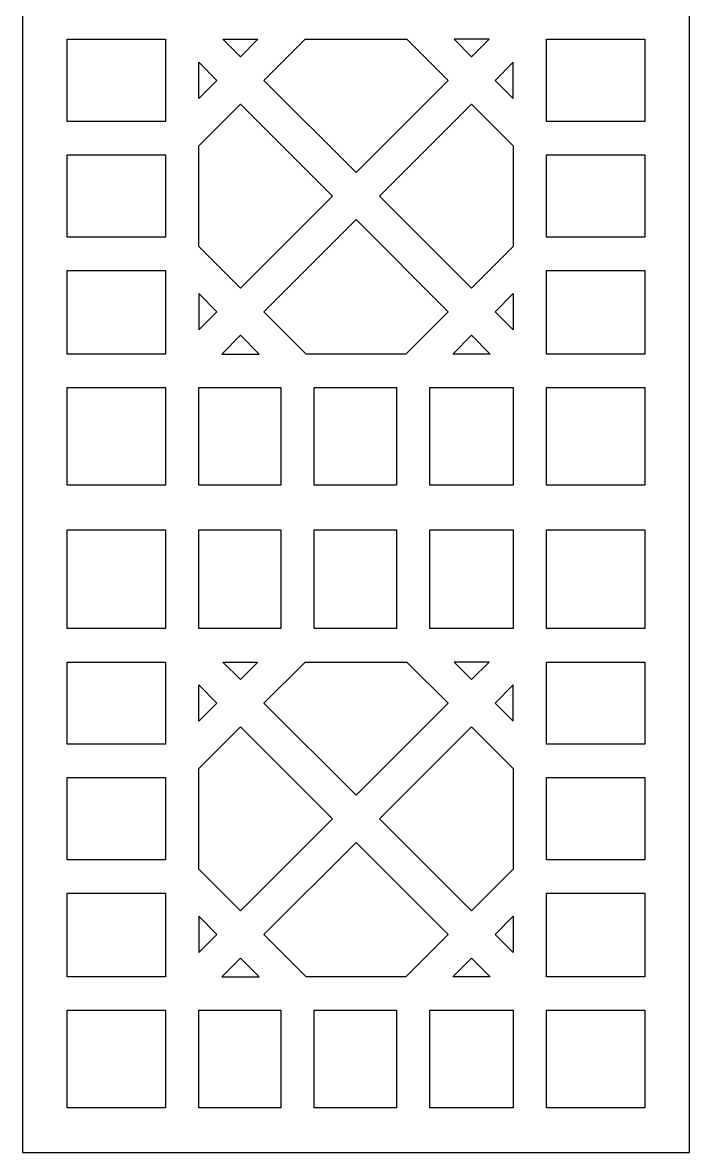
# Model space of a CAD drawing. Header units: centimetres. Extents: x 21 to 27.3, y -9.5 to 9.5.
# Drawn here: x 24.444 to 27.323, y -9.5 to -4.625 of the extents above; entities that cross this region are included whole.
import ezdxf

# ---------------------------------------------------------------- set-up
doc = ezdxf.new("R2010")
doc.units = ezdxf.units.CM
doc.header["$MEASUREMENT"] = 0
doc.layers.add('layer 1', color=7, linetype='Continuous')

msp = doc.modelspace()

# ---------------------------------------------------------------- linework, layer by layer
at = {"layer": 'layer 1', "color": 250}
for points, knots in [([(24.44428, 9.5), (24.44428, 9.5), (24.44428, 9.5), (24.44428, 9.5), (24.44428, 9.5), (24.44428, 9.5), (27.32307, 9.5), (27.32307, 9.5), (27.32307, 9.5), (27.32307, 9.5), (27.32307, 6.81313), (27.32307, 6.81313), (27.32307, 6.81313), (27.32307, 6.81313), (27.32307, 6.62121), (27.32307, 6.62121), (27.32307, 6.62121), (27.32307, 6.62121), (27.32307, 4.12626), (27.32307, 4.12626), (27.32307, 4.12626), (27.32307, 4.12626), (27.32307, 3.93434), (27.32307, 3.93434), (27.32307, 3.93434), (27.32307, 3.93434), (27.32307, 1.43939), (27.32307, 1.43939), (27.32307, 1.43939), (27.32307, 1.43939), (27.32307, 1.24747), (27.32307, 1.24747), (27.32307, 1.24747), (27.32307, 1.24747), (27.32307, -1.24747), (27.32307, -1.24747), (27.32307, -1.24747), (27.32307, -1.24747), (27.32307, -1.4394), (27.32307, -1.4394), (27.32307, -1.4394), (27.32307, -1.4394), (27.32307, -3.93433), (27.32307, -3.93433), (27.32307, -3.93433), (27.32307, -3.93433), (27.32307, -4.12627), (27.32307, -4.12627), (27.32307, -4.12627), (27.32307, -4.12627), (27.32307, -6.62121), (27.32307, -6.62121), (27.32307, -6.62121), (27.32307, -6.62121), (27.32307, -6.81312), (27.32307, -6.81312), (27.32307, -6.81312), (27.32307, -6.81312), (27.32307, -9.5), (27.32307, -9.5), (27.32307, -9.5), (27.32307, -9.5), (24.44428, -9.5), (24.44428, -9.5), (24.44428, -9.5), (24.44428, -9.5), (24.44428, -6.81312), (24.44428, -6.81312), (24.44428, -6.81312), (24.44428, -6.81312), (24.44428, -6.62121), (24.44428, -6.62121), (24.44428, -6.62121), (24.44428, -6.62121), (24.44428, -4.12627), (24.44428, -4.12627), (24.44428, -4.12627), (24.44428, -4.12627), (24.44428, -3.93433), (24.44428, -3.93433), (24.44428, -3.93433), (24.44428, -3.93433), (24.44428, -1.4394), (24.44428, -1.4394), (24.44428, -1.4394), (24.44428, -1.4394), (24.44428, -1.24747), (24.44428, -1.24747), (24.44428, -1.24747), (24.44428, -1.24747), (24.44428, 1.24747), (24.44428, 1.24747), (24.44428, 1.24747), (24.44428, 1.24747), (24.44428, 1.43939), (24.44428, 1.43939), (24.44428, 1.43939), (24.44428, 1.43939), (24.44428, 3.93434), (24.44428, 3.93434), (24.44428, 3.93434), (24.44428, 3.93434), (24.44428, 4.12626), (24.44428, 4.12626), (24.44428, 4.12626), (24.44428, 4.12626), (24.44428, 6.62121), (24.44428, 6.62121), (24.44428, 6.62121), (24.44428, 6.62121), (24.44428, 6.81313), (24.44428, 6.81313), (24.44428, 6.81313), (24.44428, 6.81313), (24.44428, 9.5), (24.44428, 9.5)], [0, 0, 0, 0, 0.0333333, 0.0333333, 0.0333333, 0.0333333, 0.0666667, 0.0666667, 0.0666667, 0.0666667, 0.1, 0.1, 0.1, 0.1, 0.1333333, 0.1333333, 0.1333333, 0.1333333, 0.1666667, 0.1666667, 0.1666667, 0.1666667, 0.2, 0.2, 0.2, 0.2, 0.2333333, 0.2333333, 0.2333333, 0.2333333, 0.2666667, 0.2666667, 0.2666667, 0.2666667, 0.3, 0.3, 0.3, 0.3, 0.3333333, 0.3333333, 0.3333333, 0.3333333, 0.3666667, 0.3666667, 0.3666667, 0.3666667, 0.4, 0.4, 0.4, 0.4, 0.4333333, 0.4333333, 0.4333333, 0.4333333, 0.4666667, 0.4666667, 0.4666667, 0.4666667, 0.5, 0.5, 0.5, 0.5, 0.5333333, 0.5333333, 0.5333333, 0.5333333, 0.5666667, 0.5666667, 0.5666667, 0.5666667, 0.6, 0.6, 0.6, 0.6, 0.6333333, 0.6333333, 0.6333333, 0.6333333, 0.6666667, 0.6666667, 0.6666667, 0.6666667, 0.7, 0.7, 0.7, 0.7, 0.7333333, 0.7333333, 0.7333333, 0.7333333, 0.7666667, 0.7666667, 0.7666667, 0.7666667, 0.8, 0.8, 0.8, 0.8, 0.8333333, 0.8333333, 0.8333333, 0.8333333, 0.8666667, 0.8666667, 0.8666667, 0.8666667, 0.9, 0.9, 0.9, 0.9, 0.9333333, 0.9333333, 0.9333333, 0.9333333, 1, 1, 1, 1]), ([(24.6362, -5.05226), (24.6362, -5.05226), (24.6362, -5.05226), (24.6362, -5.05226), (24.6362, -5.05226), (24.6362, -5.05226), (25.06064, -5.05226), (25.06064, -5.05226), (25.06064, -5.05226), (25.06064, -5.05226), (25.06064, -4.69722), (25.06064, -4.69722), (25.06064, -4.69722), (25.06064, -4.69722), (24.6362, -4.69722), (24.6362, -4.69722), (24.6362, -4.69722), (24.6362, -4.69722), (24.6362, -5.05226), (24.6362, -5.05226)], [0, 0, 0, 0, 0.1666667, 0.1666667, 0.1666667, 0.1666667, 0.3333333, 0.3333333, 0.3333333, 0.3333333, 0.5, 0.5, 0.5, 0.5, 0.6666667, 0.6666667, 0.6666667, 0.6666667, 1, 1, 1, 1]), ([(25.30895, -4.69722), (25.30895, -4.69722), (25.30895, -4.69722), (25.30895, -4.69722), (25.30895, -4.69722), (25.30895, -4.69722), (25.3847, -4.77297), (25.3847, -4.77297), (25.3847, -4.77297), (25.3847, -4.77297), (25.46042, -4.69722), (25.46042, -4.69722), (25.46042, -4.69722), (25.46042, -4.69722), (25.30895, -4.69722), (25.30895, -4.69722)], [0, 0, 0, 0, 0.2, 0.2, 0.2, 0.2, 0.4, 0.4, 0.4, 0.4, 0.6, 0.6, 0.6, 0.6, 1, 1, 1, 1]), ([(25.48646, -4.87475), (25.48646, -4.87475), (25.48646, -4.87475), (25.48646, -4.87475), (25.48646, -4.87475), (25.48646, -4.87475), (25.88369, -5.27196), (25.88369, -5.27196), (25.88369, -5.27196), (25.88369, -5.27196), (26.28089, -4.87475), (26.28089, -4.87475), (26.28089, -4.87475), (26.28089, -4.87475), (26.10335, -4.69722), (26.10335, -4.69722), (26.10335, -4.69722), (26.10335, -4.69722), (26.05864, -4.69722), (26.05864, -4.69722), (26.05864, -4.69722), (26.05864, -4.69722), (25.70357, -4.69722), (25.70357, -4.69722), (25.70357, -4.69722), (25.70357, -4.69722), (25.66399, -4.69722), (25.66399, -4.69722), (25.66399, -4.69722), (25.66399, -4.69722), (25.48646, -4.87475), (25.48646, -4.87475)], [0, 0, 0, 0, 0.1111111, 0.1111111, 0.1111111, 0.1111111, 0.2222222, 0.2222222, 0.2222222, 0.2222222, 0.3333333, 0.3333333, 0.3333333, 0.3333333, 0.4444444, 0.4444444, 0.4444444, 0.4444444, 0.5555556, 0.5555556, 0.5555556, 0.5555556, 0.6666667, 0.6666667, 0.6666667, 0.6666667, 0.7777778, 0.7777778, 0.7777778, 0.7777778, 1, 1, 1, 1]), ([(26.4584, -4.69722), (26.4584, -4.69722), (26.4584, -4.69722), (26.4584, -4.69722), (26.4584, -4.69722), (26.4584, -4.69722), (26.38267, -4.77297), (26.38267, -4.77297), (26.38267, -4.77297), (26.38267, -4.77297), (26.30692, -4.69722), (26.30692, -4.69722), (26.30692, -4.69722), (26.30692, -4.69722), (26.4584, -4.69722), (26.4584, -4.69722)], [0, 0, 0, 0, 0.2, 0.2, 0.2, 0.2, 0.4, 0.4, 0.4, 0.4, 0.6, 0.6, 0.6, 0.6, 1, 1, 1, 1]), ([(27.13116, -4.69722), (27.13116, -4.69722), (27.13116, -4.69722), (27.13116, -4.69722), (27.13116, -4.69722), (27.13116, -4.69722), (26.7067, -4.69722), (26.7067, -4.69722), (26.7067, -4.69722), (26.7067, -4.69722), (26.7067, -5.05226), (26.7067, -5.05226), (26.7067, -5.05226), (26.7067, -5.05226), (27.13116, -5.05226), (27.13116, -5.05226), (27.13116, -5.05226), (27.13116, -5.05226), (27.13116, -4.69722), (27.13116, -4.69722)], [0, 0, 0, 0, 0.1666667, 0.1666667, 0.1666667, 0.1666667, 0.3333333, 0.3333333, 0.3333333, 0.3333333, 0.5, 0.5, 0.5, 0.5, 0.6666667, 0.6666667, 0.6666667, 0.6666667, 1, 1, 1, 1]), ([(25.28292, -4.87475), (25.28292, -4.87475), (25.28292, -4.87475), (25.28292, -4.87475), (25.28292, -4.87475), (25.28292, -4.87475), (25.20459, -4.79643), (25.20459, -4.79643), (25.20459, -4.79643), (25.20459, -4.79643), (25.20459, -4.95306), (25.20459, -4.95306), (25.20459, -4.95306), (25.20459, -4.95306), (25.28292, -4.87475), (25.28292, -4.87475)], [0, 0, 0, 0, 0.2, 0.2, 0.2, 0.2, 0.4, 0.4, 0.4, 0.4, 0.6, 0.6, 0.6, 0.6, 1, 1, 1, 1]), ([(26.48443, -4.87475), (26.48443, -4.87475), (26.48443, -4.87475), (26.48443, -4.87475), (26.48443, -4.87475), (26.48443, -4.87475), (26.56276, -4.79645), (26.56276, -4.79645), (26.56276, -4.79645), (26.56276, -4.79645), (26.56276, -4.95306), (26.56276, -4.95306), (26.56276, -4.95306), (26.56276, -4.95306), (26.48443, -4.87475), (26.48443, -4.87475)], [0, 0, 0, 0, 0.2, 0.2, 0.2, 0.2, 0.4, 0.4, 0.4, 0.4, 0.6, 0.6, 0.6, 0.6, 1, 1, 1, 1]), ([(25.78191, -5.37374), (25.78191, -5.37374), (25.78191, -5.37374), (25.78191, -5.37374), (25.78191, -5.37374), (25.78191, -5.37374), (25.3847, -4.97654), (25.3847, -4.97654), (25.3847, -4.97654), (25.3847, -4.97654), (25.20459, -5.15663), (25.20459, -5.15663), (25.20459, -5.15663), (25.20459, -5.15663), (25.20459, -5.19621), (25.20459, -5.19621), (25.20459, -5.19621), (25.20459, -5.19621), (25.20459, -5.55125), (25.20459, -5.55125), (25.20459, -5.55125), (25.20459, -5.55125), (25.20459, -5.59085), (25.20459, -5.59085), (25.20459, -5.59085), (25.20459, -5.59085), (25.3847, -5.77094), (25.3847, -5.77094), (25.3847, -5.77094), (25.3847, -5.77094), (25.78191, -5.37374), (25.78191, -5.37374)], [0, 0, 0, 0, 0.1111111, 0.1111111, 0.1111111, 0.1111111, 0.2222222, 0.2222222, 0.2222222, 0.2222222, 0.3333333, 0.3333333, 0.3333333, 0.3333333, 0.4444444, 0.4444444, 0.4444444, 0.4444444, 0.5555556, 0.5555556, 0.5555556, 0.5555556, 0.6666667, 0.6666667, 0.6666667, 0.6666667, 0.7777778, 0.7777778, 0.7777778, 0.7777778, 1, 1, 1, 1]), ([(25.98545, -5.37374), (25.98545, -5.37374), (25.98545, -5.37374), (25.98545, -5.37374), (25.98545, -5.37374), (25.98545, -5.37374), (26.38267, -5.77094), (26.38267, -5.77094), (26.38267, -5.77094), (26.38267, -5.77094), (26.56276, -5.59085), (26.56276, -5.59085), (26.56276, -5.59085), (26.56276, -5.59085), (26.56276, -5.55125), (26.56276, -5.55125), (26.56276, -5.55125), (26.56276, -5.55125), (26.56276, -5.19621), (26.56276, -5.19621), (26.56276, -5.19621), (26.56276, -5.19621), (26.56276, -5.15663), (26.56276, -5.15663), (26.56276, -5.15663), (26.56276, -5.15663), (26.38267, -4.97654), (26.38267, -4.97654), (26.38267, -4.97654), (26.38267, -4.97654), (25.98545, -5.37374), (25.98545, -5.37374)], [0, 0, 0, 0, 0.1111111, 0.1111111, 0.1111111, 0.1111111, 0.2222222, 0.2222222, 0.2222222, 0.2222222, 0.3333333, 0.3333333, 0.3333333, 0.3333333, 0.4444444, 0.4444444, 0.4444444, 0.4444444, 0.5555556, 0.5555556, 0.5555556, 0.5555556, 0.6666667, 0.6666667, 0.6666667, 0.6666667, 0.7777778, 0.7777778, 0.7777778, 0.7777778, 1, 1, 1, 1]), ([(24.6362, -5.55125), (24.6362, -5.55125), (24.6362, -5.55125), (24.6362, -5.55125), (24.6362, -5.55125), (24.6362, -5.55125), (25.06064, -5.55125), (25.06064, -5.55125), (25.06064, -5.55125), (25.06064, -5.55125), (25.06064, -5.19621), (25.06064, -5.19621), (25.06064, -5.19621), (25.06064, -5.19621), (24.6362, -5.19621), (24.6362, -5.19621), (24.6362, -5.19621), (24.6362, -5.19621), (24.6362, -5.55125), (24.6362, -5.55125)], [0, 0, 0, 0, 0.1666667, 0.1666667, 0.1666667, 0.1666667, 0.3333333, 0.3333333, 0.3333333, 0.3333333, 0.5, 0.5, 0.5, 0.5, 0.6666667, 0.6666667, 0.6666667, 0.6666667, 1, 1, 1, 1]), ([(27.13116, -5.19621), (27.13116, -5.19621), (27.13116, -5.19621), (27.13116, -5.19621), (27.13116, -5.19621), (27.13116, -5.19621), (26.7067, -5.19621), (26.7067, -5.19621), (26.7067, -5.19621), (26.7067, -5.19621), (26.7067, -5.55125), (26.7067, -5.55125), (26.7067, -5.55125), (26.7067, -5.55125), (27.13116, -5.55125), (27.13116, -5.55125), (27.13116, -5.55125), (27.13116, -5.55125), (27.13116, -5.19621), (27.13116, -5.19621)], [0, 0, 0, 0, 0.1666667, 0.1666667, 0.1666667, 0.1666667, 0.3333333, 0.3333333, 0.3333333, 0.3333333, 0.5, 0.5, 0.5, 0.5, 0.6666667, 0.6666667, 0.6666667, 0.6666667, 1, 1, 1, 1]), ([(26.28089, -5.87272), (26.28089, -5.87272), (26.28089, -5.87272), (26.28089, -5.87272), (26.28089, -5.87272), (26.28089, -5.87272), (25.88369, -5.47553), (25.88369, -5.47553), (25.88369, -5.47553), (25.88369, -5.47553), (25.48646, -5.87272), (25.48646, -5.87272), (25.48646, -5.87272), (25.48646, -5.87272), (25.66913, -6.05539), (25.66913, -6.05539), (25.66913, -6.05539), (25.66913, -6.05539), (25.70357, -6.05539), (25.70357, -6.05539), (25.70357, -6.05539), (25.70357, -6.05539), (26.05864, -6.05539), (26.05864, -6.05539), (26.05864, -6.05539), (26.05864, -6.05539), (26.09822, -6.05539), (26.09822, -6.05539), (26.09822, -6.05539), (26.09822, -6.05539), (26.28089, -5.87272), (26.28089, -5.87272)], [0, 0, 0, 0, 0.1111111, 0.1111111, 0.1111111, 0.1111111, 0.2222222, 0.2222222, 0.2222222, 0.2222222, 0.3333333, 0.3333333, 0.3333333, 0.3333333, 0.4444444, 0.4444444, 0.4444444, 0.4444444, 0.5555556, 0.5555556, 0.5555556, 0.5555556, 0.6666667, 0.6666667, 0.6666667, 0.6666667, 0.7777778, 0.7777778, 0.7777778, 0.7777778, 1, 1, 1, 1]), ([(24.6362, -6.05539), (24.6362, -6.05539), (24.6362, -6.05539), (24.6362, -6.05539), (24.6362, -6.05539), (24.6362, -6.05539), (25.06064, -6.05539), (25.06064, -6.05539), (25.06064, -6.05539), (25.06064, -6.05539), (25.06064, -5.69519), (25.06064, -5.69519), (25.06064, -5.69519), (25.06064, -5.69519), (24.6362, -5.69519), (24.6362, -5.69519), (24.6362, -5.69519), (24.6362, -5.69519), (24.6362, -6.05539), (24.6362, -6.05539)], [0, 0, 0, 0, 0.1666667, 0.1666667, 0.1666667, 0.1666667, 0.3333333, 0.3333333, 0.3333333, 0.3333333, 0.5, 0.5, 0.5, 0.5, 0.6666667, 0.6666667, 0.6666667, 0.6666667, 1, 1, 1, 1]), ([(27.13116, -5.69519), (27.13116, -5.69519), (27.13116, -5.69519), (27.13116, -5.69519), (27.13116, -5.69519), (27.13116, -5.69519), (26.7067, -5.69519), (26.7067, -5.69519), (26.7067, -5.69519), (26.7067, -5.69519), (26.7067, -6.05539), (26.7067, -6.05539), (26.7067, -6.05539), (26.7067, -6.05539), (27.13116, -6.05539), (27.13116, -6.05539), (27.13116, -6.05539), (27.13116, -6.05539), (27.13116, -5.69519), (27.13116, -5.69519)], [0, 0, 0, 0, 0.1666667, 0.1666667, 0.1666667, 0.1666667, 0.3333333, 0.3333333, 0.3333333, 0.3333333, 0.5, 0.5, 0.5, 0.5, 0.6666667, 0.6666667, 0.6666667, 0.6666667, 1, 1, 1, 1]), ([(25.28292, -5.87272), (25.28292, -5.87272), (25.28292, -5.87272), (25.28292, -5.87272), (25.28292, -5.87272), (25.28292, -5.87272), (25.20459, -5.95103), (25.20459, -5.95103), (25.20459, -5.95103), (25.20459, -5.95103), (25.20459, -5.79443), (25.20459, -5.79443), (25.20459, -5.79443), (25.20459, -5.79443), (25.28292, -5.87272), (25.28292, -5.87272)], [0, 0, 0, 0, 0.2, 0.2, 0.2, 0.2, 0.4, 0.4, 0.4, 0.4, 0.6, 0.6, 0.6, 0.6, 1, 1, 1, 1]), ([(26.48443, -5.87272), (26.48443, -5.87272), (26.48443, -5.87272), (26.48443, -5.87272), (26.48443, -5.87272), (26.48443, -5.87272), (26.56276, -5.95103), (26.56276, -5.95103), (26.56276, -5.95103), (26.56276, -5.95103), (26.56276, -5.79443), (26.56276, -5.79443), (26.56276, -5.79443), (26.56276, -5.79443), (26.48443, -5.87272), (26.48443, -5.87272)], [0, 0, 0, 0, 0.2, 0.2, 0.2, 0.2, 0.4, 0.4, 0.4, 0.4, 0.6, 0.6, 0.6, 0.6, 1, 1, 1, 1]), ([(25.30382, -6.05539), (25.30382, -6.05539), (25.30382, -6.05539), (25.30382, -6.05539), (25.30382, -6.05539), (25.30382, -6.05539), (25.3847, -5.97451), (25.3847, -5.97451), (25.3847, -5.97451), (25.3847, -5.97451), (25.46556, -6.05539), (25.46556, -6.05539), (25.46556, -6.05539), (25.46556, -6.05539), (25.30382, -6.05539), (25.30382, -6.05539)], [0, 0, 0, 0, 0.2, 0.2, 0.2, 0.2, 0.4, 0.4, 0.4, 0.4, 0.6, 0.6, 0.6, 0.6, 1, 1, 1, 1]), ([(26.46355, -6.05539), (26.46355, -6.05539), (26.46355, -6.05539), (26.46355, -6.05539), (26.46355, -6.05539), (26.46355, -6.05539), (26.38267, -5.97451), (26.38267, -5.97451), (26.38267, -5.97451), (26.38267, -5.97451), (26.30179, -6.05539), (26.30179, -6.05539), (26.30179, -6.05539), (26.30179, -6.05539), (26.46355, -6.05539), (26.46355, -6.05539)], [0, 0, 0, 0, 0.2, 0.2, 0.2, 0.2, 0.4, 0.4, 0.4, 0.4, 0.6, 0.6, 0.6, 0.6, 1, 1, 1, 1]), ([(24.6362, -6.62121), (24.6362, -6.62121), (25.06064, -6.62121), (25.06064, -6.62121), (25.06064, -6.62121), (25.06064, -6.62121), (25.06064, -6.19934), (25.06064, -6.19934), (25.06064, -6.19934), (25.06064, -6.19934), (24.6362, -6.19934), (24.6362, -6.19934), (24.6362, -6.19934), (24.6362, -6.19934), (24.6362, -6.62121), (24.6362, -6.62121)], [0, 0, 0, 0, 0.2, 0.2, 0.2, 0.2, 0.4, 0.4, 0.4, 0.4, 0.6, 0.6, 0.6, 0.6, 1, 1, 1, 1]), ([(25.20459, -6.62121), (25.20459, -6.62121), (25.20459, -6.62121), (25.20459, -6.62121), (25.20459, -6.62121), (25.20459, -6.62121), (25.55966, -6.62121), (25.55966, -6.62121), (25.55966, -6.62121), (25.55966, -6.62121), (25.55966, -6.19934), (25.55966, -6.19934), (25.55966, -6.19934), (25.55966, -6.19934), (25.20459, -6.19934), (25.20459, -6.19934), (25.20459, -6.19934), (25.20459, -6.19934), (25.20459, -6.62121), (25.20459, -6.62121)], [0, 0, 0, 0, 0.1666667, 0.1666667, 0.1666667, 0.1666667, 0.3333333, 0.3333333, 0.3333333, 0.3333333, 0.5, 0.5, 0.5, 0.5, 0.6666667, 0.6666667, 0.6666667, 0.6666667, 1, 1, 1, 1]), ([(25.70357, -6.62121), (25.70357, -6.62121), (25.70357, -6.62121), (25.70357, -6.62121), (25.70357, -6.62121), (25.70357, -6.62121), (26.05864, -6.62121), (26.05864, -6.62121), (26.05864, -6.62121), (26.05864, -6.62121), (26.05864, -6.19934), (26.05864, -6.19934), (26.05864, -6.19934), (26.05864, -6.19934), (25.70357, -6.19934), (25.70357, -6.19934), (25.70357, -6.19934), (25.70357, -6.19934), (25.70357, -6.62121), (25.70357, -6.62121)], [0, 0, 0, 0, 0.1666667, 0.1666667, 0.1666667, 0.1666667, 0.3333333, 0.3333333, 0.3333333, 0.3333333, 0.5, 0.5, 0.5, 0.5, 0.6666667, 0.6666667, 0.6666667, 0.6666667, 1, 1, 1, 1]), ([(26.20256, -6.62121), (26.20256, -6.62121), (26.20256, -6.62121), (26.20256, -6.62121), (26.20256, -6.62121), (26.20256, -6.62121), (26.56276, -6.62121), (26.56276, -6.62121), (26.56276, -6.62121), (26.56276, -6.62121), (26.56276, -6.19934), (26.56276, -6.19934), (26.56276, -6.19934), (26.56276, -6.19934), (26.20256, -6.19934), (26.20256, -6.19934), (26.20256, -6.19934), (26.20256, -6.19934), (26.20256, -6.62121), (26.20256, -6.62121)], [0, 0, 0, 0, 0.1666667, 0.1666667, 0.1666667, 0.1666667, 0.3333333, 0.3333333, 0.3333333, 0.3333333, 0.5, 0.5, 0.5, 0.5, 0.6666667, 0.6666667, 0.6666667, 0.6666667, 1, 1, 1, 1]), ([(26.7067, -6.62121), (26.7067, -6.62121), (26.7067, -6.62121), (26.7067, -6.62121), (26.7067, -6.62121), (26.7067, -6.62121), (27.13116, -6.62121), (27.13116, -6.62121), (27.13116, -6.62121), (27.13116, -6.62121), (27.13116, -6.19934), (27.13116, -6.19934), (27.13116, -6.19934), (27.13116, -6.19934), (26.7067, -6.19934), (26.7067, -6.19934), (26.7067, -6.19934), (26.7067, -6.19934), (26.7067, -6.62121), (26.7067, -6.62121)], [0, 0, 0, 0, 0.1666667, 0.1666667, 0.1666667, 0.1666667, 0.3333333, 0.3333333, 0.3333333, 0.3333333, 0.5, 0.5, 0.5, 0.5, 0.6666667, 0.6666667, 0.6666667, 0.6666667, 1, 1, 1, 1]), ([(25.06064, -6.81312), (25.06064, -6.81312), (25.06064, -6.81312), (25.06064, -6.81312), (25.06064, -6.81312), (25.06064, -6.81312), (24.6362, -6.81312), (24.6362, -6.81312), (24.6362, -6.81312), (24.6362, -6.81312), (24.6362, -7.24015), (24.6362, -7.24015), (24.6362, -7.24015), (24.6362, -7.24015), (25.06064, -7.24015), (25.06064, -7.24015), (25.06064, -7.24015), (25.06064, -7.24015), (25.06064, -6.81312), (25.06064, -6.81312)], [0, 0, 0, 0, 0.1666667, 0.1666667, 0.1666667, 0.1666667, 0.3333333, 0.3333333, 0.3333333, 0.3333333, 0.5, 0.5, 0.5, 0.5, 0.6666667, 0.6666667, 0.6666667, 0.6666667, 1, 1, 1, 1]), ([(25.55966, -6.81312), (25.55966, -6.81312), (25.55966, -6.81312), (25.55966, -6.81312), (25.55966, -6.81312), (25.55966, -6.81312), (25.20459, -6.81312), (25.20459, -6.81312), (25.20459, -6.81312), (25.20459, -6.81312), (25.20459, -7.24015), (25.20459, -7.24015), (25.20459, -7.24015), (25.20459, -7.24015), (25.55966, -7.24015), (25.55966, -7.24015), (25.55966, -7.24015), (25.55966, -7.24015), (25.55966, -6.81312), (25.55966, -6.81312)], [0, 0, 0, 0, 0.1666667, 0.1666667, 0.1666667, 0.1666667, 0.3333333, 0.3333333, 0.3333333, 0.3333333, 0.5, 0.5, 0.5, 0.5, 0.6666667, 0.6666667, 0.6666667, 0.6666667, 1, 1, 1, 1]), ([(26.05864, -6.81312), (26.05864, -6.81312), (26.05864, -6.81312), (26.05864, -6.81312), (26.05864, -6.81312), (26.05864, -6.81312), (25.70357, -6.81312), (25.70357, -6.81312), (25.70357, -6.81312), (25.70357, -6.81312), (25.70357, -7.24015), (25.70357, -7.24015), (25.70357, -7.24015), (25.70357, -7.24015), (26.05864, -7.24015), (26.05864, -7.24015), (26.05864, -7.24015), (26.05864, -7.24015), (26.05864, -6.81312), (26.05864, -6.81312)], [0, 0, 0, 0, 0.1666667, 0.1666667, 0.1666667, 0.1666667, 0.3333333, 0.3333333, 0.3333333, 0.3333333, 0.5, 0.5, 0.5, 0.5, 0.6666667, 0.6666667, 0.6666667, 0.6666667, 1, 1, 1, 1]), ([(26.56276, -6.81312), (26.56276, -6.81312), (26.56276, -6.81312), (26.56276, -6.81312), (26.56276, -6.81312), (26.56276, -6.81312), (26.20256, -6.81312), (26.20256, -6.81312), (26.20256, -6.81312), (26.20256, -6.81312), (26.20256, -7.24015), (26.20256, -7.24015), (26.20256, -7.24015), (26.20256, -7.24015), (26.56276, -7.24015), (26.56276, -7.24015), (26.56276, -7.24015), (26.56276, -7.24015), (26.56276, -6.81312), (26.56276, -6.81312)], [0, 0, 0, 0, 0.1666667, 0.1666667, 0.1666667, 0.1666667, 0.3333333, 0.3333333, 0.3333333, 0.3333333, 0.5, 0.5, 0.5, 0.5, 0.6666667, 0.6666667, 0.6666667, 0.6666667, 1, 1, 1, 1]), ([(27.13116, -6.81312), (27.13116, -6.81312), (27.13116, -6.81312), (27.13116, -6.81312), (27.13116, -6.81312), (27.13116, -6.81312), (26.7067, -6.81312), (26.7067, -6.81312), (26.7067, -6.81312), (26.7067, -6.81312), (26.7067, -7.24015), (26.7067, -7.24015), (26.7067, -7.24015), (26.7067, -7.24015), (27.13116, -7.24015), (27.13116, -7.24015), (27.13116, -7.24015), (27.13116, -7.24015), (27.13116, -6.81312), (27.13116, -6.81312)], [0, 0, 0, 0, 0.1666667, 0.1666667, 0.1666667, 0.1666667, 0.3333333, 0.3333333, 0.3333333, 0.3333333, 0.5, 0.5, 0.5, 0.5, 0.6666667, 0.6666667, 0.6666667, 0.6666667, 1, 1, 1, 1]), ([(24.6362, -7.73914), (24.6362, -7.73914), (24.6362, -7.73914), (24.6362, -7.73914), (24.6362, -7.73914), (24.6362, -7.73914), (25.06064, -7.73914), (25.06064, -7.73914), (25.06064, -7.73914), (25.06064, -7.73914), (25.06064, -7.38409), (25.06064, -7.38409), (25.06064, -7.38409), (25.06064, -7.38409), (24.6362, -7.38409), (24.6362, -7.38409), (24.6362, -7.38409), (24.6362, -7.38409), (24.6362, -7.73914), (24.6362, -7.73914)], [0, 0, 0, 0, 0.1666667, 0.1666667, 0.1666667, 0.1666667, 0.3333333, 0.3333333, 0.3333333, 0.3333333, 0.5, 0.5, 0.5, 0.5, 0.6666667, 0.6666667, 0.6666667, 0.6666667, 1, 1, 1, 1]), ([(25.30895, -7.38409), (25.30895, -7.38409), (25.30895, -7.38409), (25.30895, -7.38409), (25.30895, -7.38409), (25.30895, -7.38409), (25.3847, -7.45984), (25.3847, -7.45984), (25.3847, -7.45984), (25.3847, -7.45984), (25.46042, -7.38409), (25.46042, -7.38409), (25.46042, -7.38409), (25.46042, -7.38409), (25.30895, -7.38409), (25.30895, -7.38409)], [0, 0, 0, 0, 0.2, 0.2, 0.2, 0.2, 0.4, 0.4, 0.4, 0.4, 0.6, 0.6, 0.6, 0.6, 1, 1, 1, 1]), ([(25.48646, -7.5616), (25.48646, -7.5616), (25.48646, -7.5616), (25.48646, -7.5616), (25.48646, -7.5616), (25.48646, -7.5616), (25.88369, -7.95883), (25.88369, -7.95883), (25.88369, -7.95883), (25.88369, -7.95883), (26.28089, -7.5616), (26.28089, -7.5616), (26.28089, -7.5616), (26.28089, -7.5616), (26.10335, -7.38409), (26.10335, -7.38409), (26.10335, -7.38409), (26.10335, -7.38409), (26.05864, -7.38409), (26.05864, -7.38409), (26.05864, -7.38409), (26.05864, -7.38409), (25.70357, -7.38409), (25.70357, -7.38409), (25.70357, -7.38409), (25.70357, -7.38409), (25.66399, -7.38409), (25.66399, -7.38409), (25.66399, -7.38409), (25.66399, -7.38409), (25.48646, -7.5616), (25.48646, -7.5616)], [0, 0, 0, 0, 0.1111111, 0.1111111, 0.1111111, 0.1111111, 0.2222222, 0.2222222, 0.2222222, 0.2222222, 0.3333333, 0.3333333, 0.3333333, 0.3333333, 0.4444444, 0.4444444, 0.4444444, 0.4444444, 0.5555556, 0.5555556, 0.5555556, 0.5555556, 0.6666667, 0.6666667, 0.6666667, 0.6666667, 0.7777778, 0.7777778, 0.7777778, 0.7777778, 1, 1, 1, 1]), ([(26.4584, -7.38409), (26.4584, -7.38409), (26.4584, -7.38409), (26.4584, -7.38409), (26.4584, -7.38409), (26.4584, -7.38409), (26.38267, -7.45984), (26.38267, -7.45984), (26.38267, -7.45984), (26.38267, -7.45984), (26.30692, -7.38409), (26.30692, -7.38409), (26.30692, -7.38409), (26.30692, -7.38409), (26.4584, -7.38409), (26.4584, -7.38409)], [0, 0, 0, 0, 0.2, 0.2, 0.2, 0.2, 0.4, 0.4, 0.4, 0.4, 0.6, 0.6, 0.6, 0.6, 1, 1, 1, 1]), ([(27.13116, -7.38409), (27.13116, -7.38409), (27.13116, -7.38409), (27.13116, -7.38409), (27.13116, -7.38409), (27.13116, -7.38409), (26.7067, -7.38409), (26.7067, -7.38409), (26.7067, -7.38409), (26.7067, -7.38409), (26.7067, -7.73914), (26.7067, -7.73914), (26.7067, -7.73914), (26.7067, -7.73914), (27.13116, -7.73914), (27.13116, -7.73914), (27.13116, -7.73914), (27.13116, -7.73914), (27.13116, -7.38409), (27.13116, -7.38409)], [0, 0, 0, 0, 0.1666667, 0.1666667, 0.1666667, 0.1666667, 0.3333333, 0.3333333, 0.3333333, 0.3333333, 0.5, 0.5, 0.5, 0.5, 0.6666667, 0.6666667, 0.6666667, 0.6666667, 1, 1, 1, 1]), ([(25.28292, -7.5616), (25.28292, -7.5616), (25.28292, -7.5616), (25.28292, -7.5616), (25.28292, -7.5616), (25.28292, -7.5616), (25.20459, -7.4833), (25.20459, -7.4833), (25.20459, -7.4833), (25.20459, -7.4833), (25.20459, -7.63993), (25.20459, -7.63993), (25.20459, -7.63993), (25.20459, -7.63993), (25.28292, -7.5616), (25.28292, -7.5616)], [0, 0, 0, 0, 0.2, 0.2, 0.2, 0.2, 0.4, 0.4, 0.4, 0.4, 0.6, 0.6, 0.6, 0.6, 1, 1, 1, 1]), ([(26.48443, -7.5616), (26.48443, -7.5616), (26.48443, -7.5616), (26.48443, -7.5616), (26.48443, -7.5616), (26.48443, -7.5616), (26.56276, -7.4833), (26.56276, -7.4833), (26.56276, -7.4833), (26.56276, -7.4833), (26.56276, -7.63993), (26.56276, -7.63993), (26.56276, -7.63993), (26.56276, -7.63993), (26.48443, -7.5616), (26.48443, -7.5616)], [0, 0, 0, 0, 0.2, 0.2, 0.2, 0.2, 0.4, 0.4, 0.4, 0.4, 0.6, 0.6, 0.6, 0.6, 1, 1, 1, 1]), ([(25.78191, -8.06062), (25.78191, -8.06062), (25.78191, -8.06062), (25.78191, -8.06062), (25.78191, -8.06062), (25.78191, -8.06062), (25.3847, -7.66339), (25.3847, -7.66339), (25.3847, -7.66339), (25.3847, -7.66339), (25.20459, -7.8435), (25.20459, -7.8435), (25.20459, -7.8435), (25.20459, -7.8435), (25.20459, -7.88308), (25.20459, -7.88308), (25.20459, -7.88308), (25.20459, -7.88308), (25.20459, -8.23813), (25.20459, -8.23813), (25.20459, -8.23813), (25.20459, -8.23813), (25.20459, -8.27773), (25.20459, -8.27773), (25.20459, -8.27773), (25.20459, -8.27773), (25.3847, -8.45781), (25.3847, -8.45781), (25.3847, -8.45781), (25.3847, -8.45781), (25.78191, -8.06062), (25.78191, -8.06062)], [0, 0, 0, 0, 0.1111111, 0.1111111, 0.1111111, 0.1111111, 0.2222222, 0.2222222, 0.2222222, 0.2222222, 0.3333333, 0.3333333, 0.3333333, 0.3333333, 0.4444444, 0.4444444, 0.4444444, 0.4444444, 0.5555556, 0.5555556, 0.5555556, 0.5555556, 0.6666667, 0.6666667, 0.6666667, 0.6666667, 0.7777778, 0.7777778, 0.7777778, 0.7777778, 1, 1, 1, 1]), ([(25.98545, -8.06062), (25.98545, -8.06062), (25.98545, -8.06062), (25.98545, -8.06062), (25.98545, -8.06062), (25.98545, -8.06062), (26.38267, -8.45781), (26.38267, -8.45781), (26.38267, -8.45781), (26.38267, -8.45781), (26.56276, -8.27773), (26.56276, -8.27773), (26.56276, -8.27773), (26.56276, -8.27773), (26.56276, -8.23813), (26.56276, -8.23813), (26.56276, -8.23813), (26.56276, -8.23813), (26.56276, -7.88308), (26.56276, -7.88308), (26.56276, -7.88308), (26.56276, -7.88308), (26.56276, -7.84347), (26.56276, -7.84347), (26.56276, -7.84347), (26.56276, -7.84347), (26.38267, -7.66339), (26.38267, -7.66339), (26.38267, -7.66339), (26.38267, -7.66339), (25.98545, -8.06062), (25.98545, -8.06062)], [0, 0, 0, 0, 0.1111111, 0.1111111, 0.1111111, 0.1111111, 0.2222222, 0.2222222, 0.2222222, 0.2222222, 0.3333333, 0.3333333, 0.3333333, 0.3333333, 0.4444444, 0.4444444, 0.4444444, 0.4444444, 0.5555556, 0.5555556, 0.5555556, 0.5555556, 0.6666667, 0.6666667, 0.6666667, 0.6666667, 0.7777778, 0.7777778, 0.7777778, 0.7777778, 1, 1, 1, 1]), ([(24.6362, -8.23813), (24.6362, -8.23813), (24.6362, -8.23813), (24.6362, -8.23813), (24.6362, -8.23813), (24.6362, -8.23813), (25.06064, -8.23813), (25.06064, -8.23813), (25.06064, -8.23813), (25.06064, -8.23813), (25.06064, -7.88308), (25.06064, -7.88308), (25.06064, -7.88308), (25.06064, -7.88308), (24.6362, -7.88308), (24.6362, -7.88308), (24.6362, -7.88308), (24.6362, -7.88308), (24.6362, -8.23813), (24.6362, -8.23813)], [0, 0, 0, 0, 0.1666667, 0.1666667, 0.1666667, 0.1666667, 0.3333333, 0.3333333, 0.3333333, 0.3333333, 0.5, 0.5, 0.5, 0.5, 0.6666667, 0.6666667, 0.6666667, 0.6666667, 1, 1, 1, 1]), ([(27.13116, -7.88308), (27.13116, -7.88308), (27.13116, -7.88308), (27.13116, -7.88308), (27.13116, -7.88308), (27.13116, -7.88308), (26.7067, -7.88308), (26.7067, -7.88308), (26.7067, -7.88308), (26.7067, -7.88308), (26.7067, -8.23813), (26.7067, -8.23813), (26.7067, -8.23813), (26.7067, -8.23813), (27.13116, -8.23813), (27.13116, -8.23813), (27.13116, -8.23813), (27.13116, -8.23813), (27.13116, -7.88308), (27.13116, -7.88308)], [0, 0, 0, 0, 0.1666667, 0.1666667, 0.1666667, 0.1666667, 0.3333333, 0.3333333, 0.3333333, 0.3333333, 0.5, 0.5, 0.5, 0.5, 0.6666667, 0.6666667, 0.6666667, 0.6666667, 1, 1, 1, 1]), ([(26.28089, -8.5596), (26.28089, -8.5596), (26.28089, -8.5596), (26.28089, -8.5596), (26.28089, -8.5596), (26.28089, -8.5596), (25.88369, -8.16238), (25.88369, -8.16238), (25.88369, -8.16238), (25.88369, -8.16238), (25.48646, -8.5596), (25.48646, -8.5596), (25.48646, -8.5596), (25.48646, -8.5596), (25.66913, -8.74224), (25.66913, -8.74224), (25.66913, -8.74224), (25.66913, -8.74224), (25.70357, -8.74224), (25.70357, -8.74224), (25.70357, -8.74224), (25.70357, -8.74224), (26.05864, -8.74224), (26.05864, -8.74224), (26.05864, -8.74224), (26.05864, -8.74224), (26.09822, -8.74224), (26.09822, -8.74224), (26.09822, -8.74224), (26.09822, -8.74224), (26.28089, -8.5596), (26.28089, -8.5596)], [0, 0, 0, 0, 0.1111111, 0.1111111, 0.1111111, 0.1111111, 0.2222222, 0.2222222, 0.2222222, 0.2222222, 0.3333333, 0.3333333, 0.3333333, 0.3333333, 0.4444444, 0.4444444, 0.4444444, 0.4444444, 0.5555556, 0.5555556, 0.5555556, 0.5555556, 0.6666667, 0.6666667, 0.6666667, 0.6666667, 0.7777778, 0.7777778, 0.7777778, 0.7777778, 1, 1, 1, 1]), ([(24.6362, -8.74224), (24.6362, -8.74224), (24.6362, -8.74224), (24.6362, -8.74224), (24.6362, -8.74224), (24.6362, -8.74224), (25.06064, -8.74224), (25.06064, -8.74224), (25.06064, -8.74224), (25.06064, -8.74224), (25.06064, -8.38206), (25.06064, -8.38206), (25.06064, -8.38206), (25.06064, -8.38206), (24.6362, -8.38206), (24.6362, -8.38206), (24.6362, -8.38206), (24.6362, -8.38206), (24.6362, -8.74224), (24.6362, -8.74224)], [0, 0, 0, 0, 0.1666667, 0.1666667, 0.1666667, 0.1666667, 0.3333333, 0.3333333, 0.3333333, 0.3333333, 0.5, 0.5, 0.5, 0.5, 0.6666667, 0.6666667, 0.6666667, 0.6666667, 1, 1, 1, 1]), ([(27.13116, -8.38206), (27.13116, -8.38206), (27.13116, -8.38206), (27.13116, -8.38206), (27.13116, -8.38206), (27.13116, -8.38206), (26.7067, -8.38206), (26.7067, -8.38206), (26.7067, -8.38206), (26.7067, -8.38206), (26.7067, -8.74224), (26.7067, -8.74224), (26.7067, -8.74224), (26.7067, -8.74224), (27.13116, -8.74224), (27.13116, -8.74224), (27.13116, -8.74224), (27.13116, -8.74224), (27.13116, -8.38206), (27.13116, -8.38206)], [0, 0, 0, 0, 0.1666667, 0.1666667, 0.1666667, 0.1666667, 0.3333333, 0.3333333, 0.3333333, 0.3333333, 0.5, 0.5, 0.5, 0.5, 0.6666667, 0.6666667, 0.6666667, 0.6666667, 1, 1, 1, 1]), ([(25.28292, -8.5596), (25.28292, -8.5596), (25.28292, -8.5596), (25.28292, -8.5596), (25.28292, -8.5596), (25.28292, -8.5596), (25.20459, -8.63791), (25.20459, -8.63791), (25.20459, -8.63791), (25.20459, -8.63791), (25.20459, -8.48127), (25.20459, -8.48127), (25.20459, -8.48127), (25.20459, -8.48127), (25.28292, -8.5596), (25.28292, -8.5596)], [0, 0, 0, 0, 0.2, 0.2, 0.2, 0.2, 0.4, 0.4, 0.4, 0.4, 0.6, 0.6, 0.6, 0.6, 1, 1, 1, 1]), ([(26.48443, -8.5596), (26.48443, -8.5596), (26.48443, -8.5596), (26.48443, -8.5596), (26.48443, -8.5596), (26.48443, -8.5596), (26.56276, -8.63791), (26.56276, -8.63791), (26.56276, -8.63791), (26.56276, -8.63791), (26.56276, -8.4813), (26.56276, -8.4813), (26.56276, -8.4813), (26.56276, -8.4813), (26.48443, -8.5596), (26.48443, -8.5596)], [0, 0, 0, 0, 0.2, 0.2, 0.2, 0.2, 0.4, 0.4, 0.4, 0.4, 0.6, 0.6, 0.6, 0.6, 1, 1, 1, 1]), ([(25.30382, -8.74224), (25.30382, -8.74224), (25.30382, -8.74224), (25.30382, -8.74224), (25.30382, -8.74224), (25.30382, -8.74224), (25.3847, -8.66138), (25.3847, -8.66138), (25.3847, -8.66138), (25.3847, -8.66138), (25.46556, -8.74224), (25.46556, -8.74224), (25.46556, -8.74224), (25.46556, -8.74224), (25.30382, -8.74224), (25.30382, -8.74224)], [0, 0, 0, 0, 0.2, 0.2, 0.2, 0.2, 0.4, 0.4, 0.4, 0.4, 0.6, 0.6, 0.6, 0.6, 1, 1, 1, 1]), ([(26.46355, -8.74224), (26.46355, -8.74224), (26.46355, -8.74224), (26.46355, -8.74224), (26.46355, -8.74224), (26.46355, -8.74224), (26.38267, -8.66138), (26.38267, -8.66138), (26.38267, -8.66138), (26.38267, -8.66138), (26.30179, -8.74224), (26.30179, -8.74224), (26.30179, -8.74224), (26.30179, -8.74224), (26.46355, -8.74224), (26.46355, -8.74224)], [0, 0, 0, 0, 0.2, 0.2, 0.2, 0.2, 0.4, 0.4, 0.4, 0.4, 0.6, 0.6, 0.6, 0.6, 1, 1, 1, 1]), ([(25.06064, -9.30808), (25.06064, -9.30808), (25.06064, -9.30808), (25.06064, -9.30808), (25.06064, -9.30808), (25.06064, -9.30808), (25.06064, -8.88619), (25.06064, -8.88619), (25.06064, -8.88619), (25.06064, -8.88619), (24.6362, -8.88619), (24.6362, -8.88619), (24.6362, -8.88619), (24.6362, -8.88619), (24.6362, -9.30808), (24.6362, -9.30808), (24.6362, -9.30808), (24.6362, -9.30808), (25.06064, -9.30808), (25.06064, -9.30808)], [0, 0, 0, 0, 0.1666667, 0.1666667, 0.1666667, 0.1666667, 0.3333333, 0.3333333, 0.3333333, 0.3333333, 0.5, 0.5, 0.5, 0.5, 0.6666667, 0.6666667, 0.6666667, 0.6666667, 1, 1, 1, 1]), ([(25.55966, -9.30808), (25.55966, -9.30808), (25.55966, -9.30808), (25.55966, -9.30808), (25.55966, -9.30808), (25.55966, -9.30808), (25.55966, -8.88619), (25.55966, -8.88619), (25.55966, -8.88619), (25.55966, -8.88619), (25.20459, -8.88619), (25.20459, -8.88619), (25.20459, -8.88619), (25.20459, -8.88619), (25.20459, -9.30808), (25.20459, -9.30808), (25.20459, -9.30808), (25.20459, -9.30808), (25.55966, -9.30808), (25.55966, -9.30808)], [0, 0, 0, 0, 0.1666667, 0.1666667, 0.1666667, 0.1666667, 0.3333333, 0.3333333, 0.3333333, 0.3333333, 0.5, 0.5, 0.5, 0.5, 0.6666667, 0.6666667, 0.6666667, 0.6666667, 1, 1, 1, 1]), ([(26.05864, -9.30808), (26.05864, -9.30808), (26.05864, -9.30808), (26.05864, -9.30808), (26.05864, -9.30808), (26.05864, -9.30808), (26.05864, -8.88619), (26.05864, -8.88619), (26.05864, -8.88619), (26.05864, -8.88619), (25.70357, -8.88619), (25.70357, -8.88619), (25.70357, -8.88619), (25.70357, -8.88619), (25.70357, -9.30808), (25.70357, -9.30808), (25.70357, -9.30808), (25.70357, -9.30808), (26.05864, -9.30808), (26.05864, -9.30808)], [0, 0, 0, 0, 0.1666667, 0.1666667, 0.1666667, 0.1666667, 0.3333333, 0.3333333, 0.3333333, 0.3333333, 0.5, 0.5, 0.5, 0.5, 0.6666667, 0.6666667, 0.6666667, 0.6666667, 1, 1, 1, 1]), ([(26.56276, -9.30808), (26.56276, -9.30808), (26.56276, -9.30808), (26.56276, -9.30808), (26.56276, -9.30808), (26.56276, -9.30808), (26.56276, -8.88619), (26.56276, -8.88619), (26.56276, -8.88619), (26.56276, -8.88619), (26.20256, -8.88619), (26.20256, -8.88619), (26.20256, -8.88619), (26.20256, -8.88619), (26.20256, -9.30808), (26.20256, -9.30808), (26.20256, -9.30808), (26.20256, -9.30808), (26.56276, -9.30808), (26.56276, -9.30808)], [0, 0, 0, 0, 0.1666667, 0.1666667, 0.1666667, 0.1666667, 0.3333333, 0.3333333, 0.3333333, 0.3333333, 0.5, 0.5, 0.5, 0.5, 0.6666667, 0.6666667, 0.6666667, 0.6666667, 1, 1, 1, 1]), ([(27.13116, -8.88619), (27.13116, -8.88619), (27.13116, -8.88619), (27.13116, -8.88619), (27.13116, -8.88619), (27.13116, -8.88619), (26.7067, -8.88619), (26.7067, -8.88619), (26.7067, -8.88619), (26.7067, -8.88619), (26.7067, -9.30808), (26.7067, -9.30808), (26.7067, -9.30808), (26.7067, -9.30808), (27.13116, -9.30808), (27.13116, -9.30808), (27.13116, -9.30808), (27.13116, -9.30808), (27.13116, -8.88619), (27.13116, -8.88619)], [0, 0, 0, 0, 0.1666667, 0.1666667, 0.1666667, 0.1666667, 0.3333333, 0.3333333, 0.3333333, 0.3333333, 0.5, 0.5, 0.5, 0.5, 0.6666667, 0.6666667, 0.6666667, 0.6666667, 1, 1, 1, 1])]:
    msp.add_open_spline(points, degree=3, knots=knots, dxfattribs=at)

doc.saveas('drawing.dxf')
